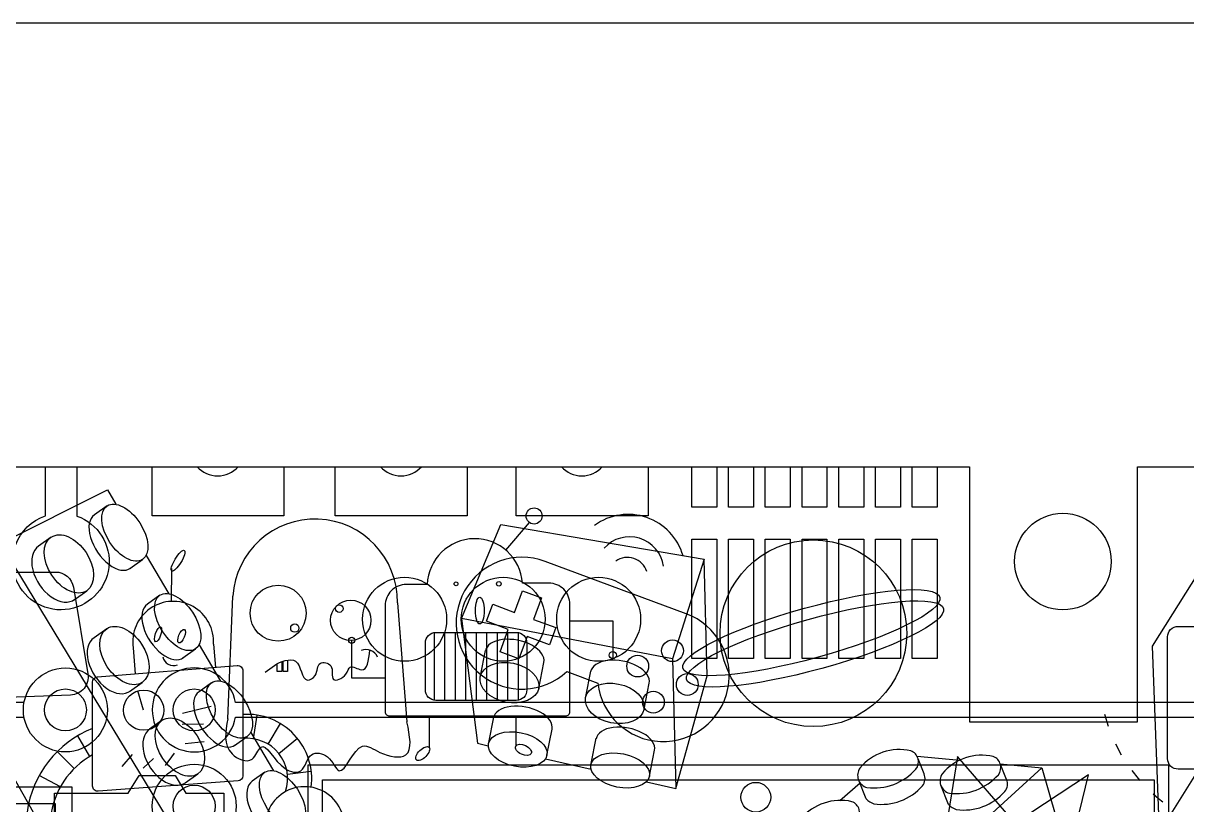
# Model space of a CAD drawing. Header units: millimetres. Extents: x -53 to 1579, y -453 to 381.
# Drawn here: x 152.8 to 208.2, y 44 to 81.2 of the extents above; entities that cross this region are included whole.
import ezdxf

# ---------------------------------------------------------------- set-up
doc = ezdxf.new("R2010")
doc.units = ezdxf.units.MM
doc.linetypes.add('ACAD_ISO03W100', pattern=[30, 12, -18])
for name, color, linetype in [('design1 cut', 1, 'Continuous'), ('design1-etch', 5, 'Continuous'), ('design3', 5, 'Continuous'), ('design4', 5, 'Continuous'), ('design5', 5, 'Continuous')]:
    doc.layers.add(name, color=color, linetype=linetype)
doc.layers.add('toCut', color=1, linetype='Continuous', true_color=0xff0000)

msp = doc.modelspace()

# ---------------------------------------------------------------- linework, layer by layer
msp.add_line((546.648, 81.237), (-53.352, 81.237))
at = {"layer": 'design1 cut'}
for centre in [(154.812, 48.524), (160.95, 48.524), (160.95, 43.939)]:
    msp.add_circle(centre, 1, dxfattribs=at)
at = {"layer": 'design1-etch'}
for points in [[(155.356, 60.113), (155.356, 57.763, -1.618375), (152.403, 54.899), (87.419, 54.899, -5.963573), (87.38, 56.399), (152.442, 56.399, -0.224941), (153.856, 57.77), (153.856, 60.113)], [(152.843, 48.874), (134.099, 48.874), (134.099, 29.879), (136.684, 27.316, 11.340391), (137.177, 27.813), (134.799, 30.17), (134.799, 48.174), (152.843, 48.174)]]:
    msp.add_lwpolyline(points, format="xyb", dxfattribs=at)
for points in [[(165.226, 60.113), (165.226, 57.773), (158.941, 57.773), (158.941, 60.113)], [(173.958, 60.113), (173.958, 57.773), (167.673, 57.773), (167.673, 60.113)], [(182.579, 60.113), (182.579, 57.773), (176.294, 57.773), (176.294, 60.113)], [(185.851, 60.113), (185.851, 58.185), (184.664, 58.185), (184.664, 60.113)], [(187.601, 60.113), (187.601, 58.185), (186.414, 58.185), (186.414, 60.113)], [(189.352, 60.113), (189.352, 58.185), (188.165, 58.185), (188.165, 60.113)], [(191.102, 60.113), (191.102, 58.185), (189.915, 58.185), (189.915, 60.113)], [(192.852, 60.113), (192.852, 58.185), (191.665, 58.185), (191.665, 60.113)], [(194.603, 60.113), (194.603, 58.185), (193.415, 58.185), (193.415, 60.113)], [(196.353, 60.113), (196.353, 58.185), (195.166, 58.185), (195.166, 60.113)]]:
    msp.add_lwpolyline(points, dxfattribs=at)
for points in [[(184.664, 50.978), (184.664, 56.656), (185.851, 56.656), (185.851, 50.978)], [(186.414, 50.978), (186.414, 56.656), (187.601, 56.656), (187.601, 50.978)], [(188.165, 50.978), (188.165, 56.656), (189.352, 56.656), (189.352, 50.978)], [(189.915, 50.978), (189.915, 56.656), (191.102, 56.656), (191.102, 50.978)], [(191.665, 50.978), (191.665, 56.656), (192.852, 56.656), (192.852, 50.978)], [(193.415, 50.978), (193.415, 56.656), (194.603, 56.656), (194.603, 50.978)], [(195.166, 50.978), (195.166, 56.656), (196.353, 56.656), (196.353, 50.978)], [(139.835, 29.549), (155.135, 29.549), (155.135, 44.849), (139.835, 44.849)], [(140.635, 30.349), (154.335, 30.349), (154.335, 44.049), (140.635, 44.049)]]:
    msp.add_lwpolyline(points, close=True, dxfattribs=at)
for points in [[(162.919, 48.174), (211.34, 48.174, 11.340391), (211.34, 48.874), (162.919, 48.874, 11.340391)], [(167.068, 45.195), (206.688, 45.195), (206.688, 36.075, 11.340391), (207.388, 36.075), (207.388, 45.895), (166.368, 45.895), (166.368, 36.075, 11.340391), (167.068, 36.075)]]:
    msp.add_lwpolyline(points, format="xyb", close=True, dxfattribs=at)
for centre, radius in [((202.346, 55.592), 2.3), ((170.976, 52.843), 2), ((175.672, 52.843), 2), ((180.222, 52.843), 2), ((154.812, 48.524), 2), ((160.95, 43.939), 2)]:
    msp.add_circle(centre, radius, dxfattribs=at)
for centre in [(162.069, 60.974), (170.801, 60.974), (179.422, 60.974)]:
    msp.add_arc(centre, 1.3, 221.5074, 318.4926, dxfattribs=at)
at = {"layer": 'design3'}
for p, q in [((156.796, 58.249), (156.197, 57.818)), ((154.134, 56.759), (153.535, 56.328)), ((157.887, 55.26), (158.487, 55.69)), ((155.225, 53.769), (155.825, 54.2)), ((159.317, 53.988), (158.717, 53.557)), ((156.78, 52.395), (156.18, 51.964)), ((160.408, 50.999), (161.008, 51.429)), ((177.366, 49.548), (177.612, 50.786)), ((157.871, 49.405), (158.471, 49.836)), ((161.781, 49.822), (161.181, 49.391)), ((182.384, 48.556), (182.63, 49.794)), ((159.424, 48.032), (158.825, 47.601)), ((162.872, 46.832), (163.472, 47.263)), ((177.759, 46.364), (178.005, 47.603)), ((182.643, 45.364), (182.889, 46.602)), ((160.515, 45.043), (161.115, 45.473)), ((164.313, 45.556), (163.713, 45.125))]:
    msp.add_line(p, q, dxfattribs=at)
for points in [[(151.715, 56.458), (162.157, 39.232), (156.823, 37.381), (147.49, 53.896), (151.715, 56.458), (156.812, 59.002), (157.215, 58.321)], [(173.68, 52.885), (175.556, 57.366), (185.248, 55.699), (183.737, 50.957), (173.68, 52.885), (174.449, 46.935), (174.964, 46.818)], [(158.657, 55.883), (159.735, 54.06)], [(182.495, 45.099), (183.897, 44.779), (185.392, 50.151), (185.248, 55.699)], [(208.813, 55.079), (213.769, 54.05), (214.617, 45.196), (209.154, 46.234), (208.813, 55.079), (206.596, 51.557), (206.932, 42.688), (212.105, 41.852), (214.617, 45.196)], [(161.178, 51.622), (162.2, 49.894)], [(174.592, 50.154), (174.829, 51.356)], [(183.737, 50.957), (183.897, 44.779)], [(179.611, 49.163), (179.848, 50.365)], [(174.985, 46.971), (175.222, 48.173)], [(163.642, 47.456), (164.722, 45.63)], [(179.87, 45.97), (180.107, 47.172)], [(177.69, 46.196), (179.865, 45.699)], [(195.394, 46.32), (197.43, 46.132)], [(195.732, 45.476), (195.443, 46.201)], [(209.154, 46.234), (206.932, 42.688)], [(176.229, 30.782), (183.05, 29.078), (201.348, 45.77)], [(199.362, 45.954), (201.348, 45.77)], [(199.658, 45.207), (199.369, 45.931)], [(201.348, 45.77), (202.642, 41.232)], [(191.723, 44.216), (192.683, 45.048)], [(192.975, 44.283), (192.599, 45.205)], [(196.901, 44.013), (196.524, 44.935)]]:
    msp.add_lwpolyline(points, dxfattribs=at)
for points in [[(193.008, 44.827, 0.247137), (195.343, 45.705, 0.513942), (195.098, 46.571, 0.284897), (192.676, 45.757, 0.522395), (193.008, 44.827, -1.488144)], [(196.934, 44.557, 0.247137), (199.269, 45.435, 0.513942), (199.024, 46.302, 0.284897), (196.601, 45.488, 0.522395), (196.934, 44.557, -1.488144)], [(193.338, 44.051, 0.254022), (195.656, 44.911, 0.277426), (195.732, 45.476, 0.277426)], [(197.264, 43.781, 0.254022), (199.582, 44.641, 0.277426), (199.658, 45.207, 0.277426)], [(190.199, 42.407, 0.247137), (192.535, 43.285, 0.513942), (192.289, 44.152, 0.284897), (189.867, 43.338, 0.522395), (190.199, 42.407, -1.488144)], [(192.975, 44.283, 0.135662), (193.338, 44.051)], [(196.901, 44.013, 0.135662), (197.264, 43.781)]]:
    msp.add_lwpolyline(points, format="xyb", dxfattribs=at)
for centre, major_axis, ratio in [((157.642, 56.97), (-0.845, 1.279), 0.553864), ((154.98, 55.48), (-0.845, 1.279), 0.638902), ((160.162, 52.709), (-0.845, 1.279), 0.553864), ((157.625, 51.116), (-0.845, 1.279), 0.638902), ((175.973, 49.824), (-1.393, 0.277), 0.663673), ((162.626, 48.542), (-0.845, 1.279), 0.553864), ((180.991, 48.833), (-1.393, 0.277), 0.663673), ((160.27, 46.753), (-0.845, 1.279), 0.638902), ((176.366, 46.641), (-1.393, 0.277), 0.572223), ((181.25, 45.64), (-1.393, 0.277), 0.567716), ((165.158, 44.277), (-0.845, 1.279), 0.553864)]:
    msp.add_ellipse(centre, major_axis=major_axis, ratio=ratio, dxfattribs=at)
for centre, major_axis, ratio, start_param, end_param in [((157.042, 56.539), (-0.845, 1.279), 0.560297, 6.283185, 9.474554), ((154.38, 55.049), (-0.845, 1.279), 0.638902, 6.283185, 9.474554), ((159.562, 52.278), (-0.845, 1.279), 0.560297, 6.283185, 9.474554), ((157.025, 50.685), (-0.845, 1.279), 0.638902, 6.283185, 9.474554), ((176.219, 51.063), (-1.393, 0.277), 0.558776, 3.141593, 6.303183), ((181.237, 50.071), (-1.393, 0.277), 0.558776, 3.141593, 6.303183), ((162.027, 48.112), (-0.845, 1.279), 0.560297, 6.283185, 9.474554), ((176.612, 47.88), (-1.393, 0.277), 0.558776, 3.141593, 6.303183), ((181.496, 46.879), (-1.393, 0.277), 0.558776, 3.141593, 6.303183), ((159.67, 46.322), (-0.845, 1.279), 0.638902, 6.283185, 9.474554), ((164.558, 43.846), (-0.845, 1.279), 0.560297, 6.283185, 9.474554)]:
    msp.add_ellipse(centre, major_axis=major_axis, ratio=ratio, start_param=start_param, end_param=end_param, dxfattribs=at)
at = {"layer": 'design4', "lineweight": -3}
for points in [[(175.803, 56.135), (176.92, 57.453)], [(159.863, 53.696), (159.885, 55.257)], [(178.851, 52.765), (180.895, 52.765), (180.895, 50.968)], [(172.384, 52.219), (172.384, 48.977)], [(172.884, 52.219), (172.884, 48.977)], [(173.384, 52.219), (173.384, 48.977)], [(173.884, 52.219), (173.884, 48.977)], [(174.384, 52.219), (174.384, 48.977)], [(174.884, 52.219), (174.884, 48.977)], [(175.384, 52.219), (175.384, 48.977)], [(175.884, 52.219), (175.884, 48.977)], [(176.384, 52.219), (176.384, 48.977)], [(161.871, 51.65), (161.959, 50.552)], [(170.052, 50.038), (168.453, 50.038), (168.453, 51.842)], [(158.039, 51.484), (158.139, 50.244)], [(158.539, 48.511), (158.26, 49.429)], [(160.395, 48.369), (161.752, 48.702)], [(163.772, 47.15), (163.947, 48.277)], [(172.14, 48.238), (172.14, 46.744)], [(176.272, 48.238), (176.272, 46.794)], [(160.372, 47.845), (161.395, 47.869)], [(164.474, 46.892), (165.064, 47.871)], [(155.981, 46.309), (155.397, 47.294)], [(164.974, 46.454), (165.864, 47.175)], [(160.514, 46.918), (161.419, 47.013)], [(155.231, 45.729), (154.425, 46.542)], [(157.516, 45.824), (158.016, 46.395)], [(158.515, 45.753), (159.015, 46.205)], [(159.586, 45.872), (160.015, 46.466)], [(165.39, 45.467), (166.528, 45.603)], [(154.57, 44.854), (153.568, 45.408)]]:
    msp.add_lwpolyline(points, dxfattribs=at)
msp.add_lwpolyline([(172.052, 54.499), (171.052, 54.499, 0.414214), (170.052, 53.499), (170.052, 48.438, 0.414214), (170.252, 48.238), (178.651, 48.238, 0.414214), (178.851, 48.438), (178.851, 53.564, 0.414214), (177.851, 54.564), (176.593, 54.564)], format="xyb", dxfattribs=at)
for points in [[(172.469, 52.219), (176.299, 52.219, -0.414214), (176.799, 51.719), (176.799, 49.477, -0.414214), (176.299, 48.977), (172.469, 48.977, -0.414214), (171.969, 49.477), (171.969, 51.719, -0.414214)], [(207.833, 52.503), (217.96, 52.503, -0.414214), (218.46, 52.003), (218.46, 46.203, -0.414214), (217.96, 45.703), (207.833, 45.703, -0.414214), (207.333, 46.203), (207.333, 52.003, -0.414214)], [(156.333, 50.099), (163, 50.635, -0.437917), (163.266, 50.39), (163.266, 45.387, -0.392661), (163.038, 45.141), (156.371, 44.646, -0.4361), (156.107, 44.892), (156.107, 49.854, -0.390901)]]:
    msp.add_lwpolyline(points, format="xyb", close=True, dxfattribs=at)
for centre, radius in [((177.145, 57.764), 0.383), ((190.455, 52.179), 4.447), ((173.427, 54.531), 0.09), ((175.466, 54.531), 0.107), ((168.453, 51.842), 0.143), ((180.895, 51.138), 0.17), ((158.539, 48.511), 0.959), ((187.712, 44.366), 0.708)]:
    msp.add_circle(centre, radius, dxfattribs=at)
for centre, radius, start, end in [((174.324, 54.408), 2.274, 3.9577, 177.6862), ((159.946, 51.77), 1.928, 356.4459, 188.5299), ((159.963, 51.159), 0.519, 191.0989, 291.5205), ((163.476, 45.24), 3.074, 352.5369, 93.9147), ((157.95, 42.985), 5.008, 111.5982, 172.3109), ((163.468, 45.238), 1.936, 341.8214, 95.9745), ((157.95, 42.985), 3.863, 118.5019, 174.1293), ((166.214, 42.974), 1.892, 20.4976, 161.7925)]:
    msp.add_arc(centre, radius, start, end, dxfattribs=at)
for centre, major_axis, ratio in [((160.18, 55.631), (0.297, 0.49), 0.273968), ((190.359, 52.204), (-6.122, -1.688), 0.190783), ((174.557, 53.257), (0, 0.638), 0.326385), ((190.534, 51.669), (-6.122, -1.688), 0.190783), ((159.229, 52.126), (-0.119, -0.357), 0.334107), ((160.347, 52.036), (-0.132, -0.321), 0.397646), ((171.84, 46.443), (0.3, 0.3), 0.476686), ((176.639, 46.619), (-0.367, 0.175), 0.559989)]:
    msp.add_ellipse(centre, major_axis=major_axis, ratio=ratio, dxfattribs=at)
at = {"layer": 'design5', "lineweight": -3}
for points in [[(184.396, 53.105), (177.667, 55.603)], [(162.549, 48.104), (162.787, 53.943)], [(178.179, 52.444), (177.877, 51.629), (176.81, 52.025), (176.414, 50.959), (175.522, 51.29), (175.918, 52.357), (174.87, 52.745), (175.173, 53.56), (176.22, 53.171), (176.601, 54.198), (177.494, 53.867)], [(177.494, 53.867), (177.112, 52.84), (178.179, 52.444)], [(170.632, 53.631), (171.089, 47.952)], [(165.127, 50.825), (165.127, 50.35), (164.907, 50.35), (164.907, 50.725)], [(165.397, 50.897), (165.397, 50.35), (165.187, 50.35), (165.187, 50.845)], [(178.707, 50.35), (180.18, 49.804)], [(197.33, 46.305), (196.674, 42.258), (193.061, 40.945), (197.549, 39.96), (198.753, 34.818), (200.395, 39.413), (204.639, 37.897), (202.585, 41.382), (203.57, 45.43), (200.067, 43.133), (197.33, 46.305)], [(157.799, 44.56), (158.321, 45.399), (160.048, 45.399)], [(160.048, 45.399), (160.55, 44.56)], [(160.55, 44.56), (162.361, 44.56), (162.361, 39.065), (154.297, 39.065), (154.297, 44.56), (157.799, 44.56)]]:
    msp.add_lwpolyline(points, dxfattribs=at)
msp.add_lwpolyline([(150.675, 49.067), (147.942, 48.966, -0.401976), (147.045, 49.764), (146.696, 54.159, -0.437615), (147.561, 55.095), (154.337, 55.095, -0.366509), (155.193, 54.371), (155.883, 50.241, -0.452313), (155.059, 49.231), (152.055, 49.119)], format="xyb", dxfattribs=at)
for centre, radius in [((164.948, 53.133), 1.335), ((168.409, 52.794), 0.963), ((167.859, 53.35), 0.181), ((165.742, 52.422), 0.196), ((183.742, 51.343), 0.519), ((182.082, 50.612), 0.519), ((184.447, 49.734), 0.519), ((182.832, 48.893), 0.519)]:
    msp.add_circle(centre, radius, dxfattribs=at)
for centre, radius, start, end in [((181.63, 55.124), 2.716, 15.8845, 126.1426), ((166.706, 53.693), 3.926, 359.0857, 176.3491), ((181.697, 55.137), 1.635, 8.2846, 137.9161), ((176.574, 52.657), 3.142, 69.634, 312.7672), ((181.596, 54.827), 0.962, 17.529, 125.6868), ((183.302, 50.159), 3.142, 186.5008, 69.634), ((169.129, 50.777), 0.62, 24.9898, 111.4335)]:
    msp.add_arc(centre, radius, start, end, dxfattribs=at)
at = {"layer": 'design5', "linetype": 'ACAD_ISO03W100', "lineweight": -3, "ltscale": 0.05}
msp.add_arc((211.865, 50.317), 7.803, 194.8649, 276.0545, dxfattribs=at)
at = {"layer": 'design5', "lineweight": -3}
for points in [[(164.329, 50.317), (165.289, 50.874), (165.784, 50.843), (166.342, 49.946), (166.713, 50.163), (166.961, 50.751), (167.457, 50.627), (167.58, 49.977), (168.169, 50.224), (168.386, 50.565), (168.905, 50.44), (169.315, 51.37)], [(162.549, 48.104), (162.751, 46.437), (163.711, 46.185), (164.116, 46.74), (165.278, 45.73), (166.036, 45.629), (166.541, 46.387), (167.299, 46.286), (167.855, 45.629), (168.966, 46.791), (169.796, 46.499), (171.038, 46.387), (171.089, 47.952)]]:
    msp.add_spline(points, degree=3, dxfattribs=at)
at = {"layer": 'toCut'}
for points in [[(52.199, 60.113), (125.049, 60.113), (197.899, 60.113)], [(205.899, 47.957), (205.899, 54.035), (205.899, 60.113)], [(205.899, 60.113), (206, 60.113), (206, 60.113)], [(205.899, 60.113), (206, 60.113), (206, 60.113)], [(206, 60.113), (206.032, 60.113), (206.064, 60.113)], [(206, 60.113), (206.032, 60.113), (206.064, 60.113)], [(206.064, 60.113), (206.082, 60.113), (206.101, 60.113)], [(206.064, 60.113), (206.082, 60.113), (206.101, 60.113)], [(206.101, 60.113), (206.196, 60.113), (206.292, 60.113)], [(206.101, 60.113), (206.196, 60.113), (206.292, 60.113)], [(206.292, 60.113), (206.386, 60.113), (206.48, 60.113)], [(206.292, 60.113), (206.386, 60.113), (206.48, 60.113)], [(206.48, 60.113), (206.573, 60.113), (206.666, 60.113)], [(206.48, 60.113), (206.573, 60.113), (206.666, 60.113)], [(206.666, 60.113), (206.758, 60.113), (206.849, 60.113)], [(206.666, 60.113), (206.758, 60.113), (206.849, 60.113)], [(206.849, 60.113), (206.94, 60.113), (207.031, 60.113)], [(206.849, 60.113), (206.94, 60.113), (207.031, 60.113)], [(207.031, 60.113), (207.12, 60.113), (207.209, 60.113)], [(207.031, 60.113), (207.12, 60.113), (207.209, 60.113)], [(207.209, 60.113), (207.297, 60.113), (207.385, 60.113)], [(207.209, 60.113), (207.297, 60.113), (207.385, 60.113)], [(207.385, 60.113), (207.472, 60.113), (207.559, 60.113)], [(207.385, 60.113), (207.472, 60.113), (207.559, 60.113)], [(207.559, 60.113), (207.685, 60.113), (207.811, 60.113)], [(207.559, 60.113), (207.685, 60.113), (207.811, 60.113)], [(207.811, 60.113), (211.931, 60.107), (215.976, 60.103)], [(197.899, 47.957), (201.899, 47.957), (205.899, 47.957)]]:
    msp.add_open_spline(points, degree=2, dxfattribs=at)
msp.add_open_spline([(197.899, 60.113), (197.899, 59.643), (197.899, 59.173), (197.899, 56.835), (197.899, 54.497), (197.899, 51.227), (197.899, 47.957)], degree=2, knots=[8, 8, 8, 9, 9, 10, 10, 11, 11, 11], dxfattribs=at)

doc.saveas('drawing.dxf')
